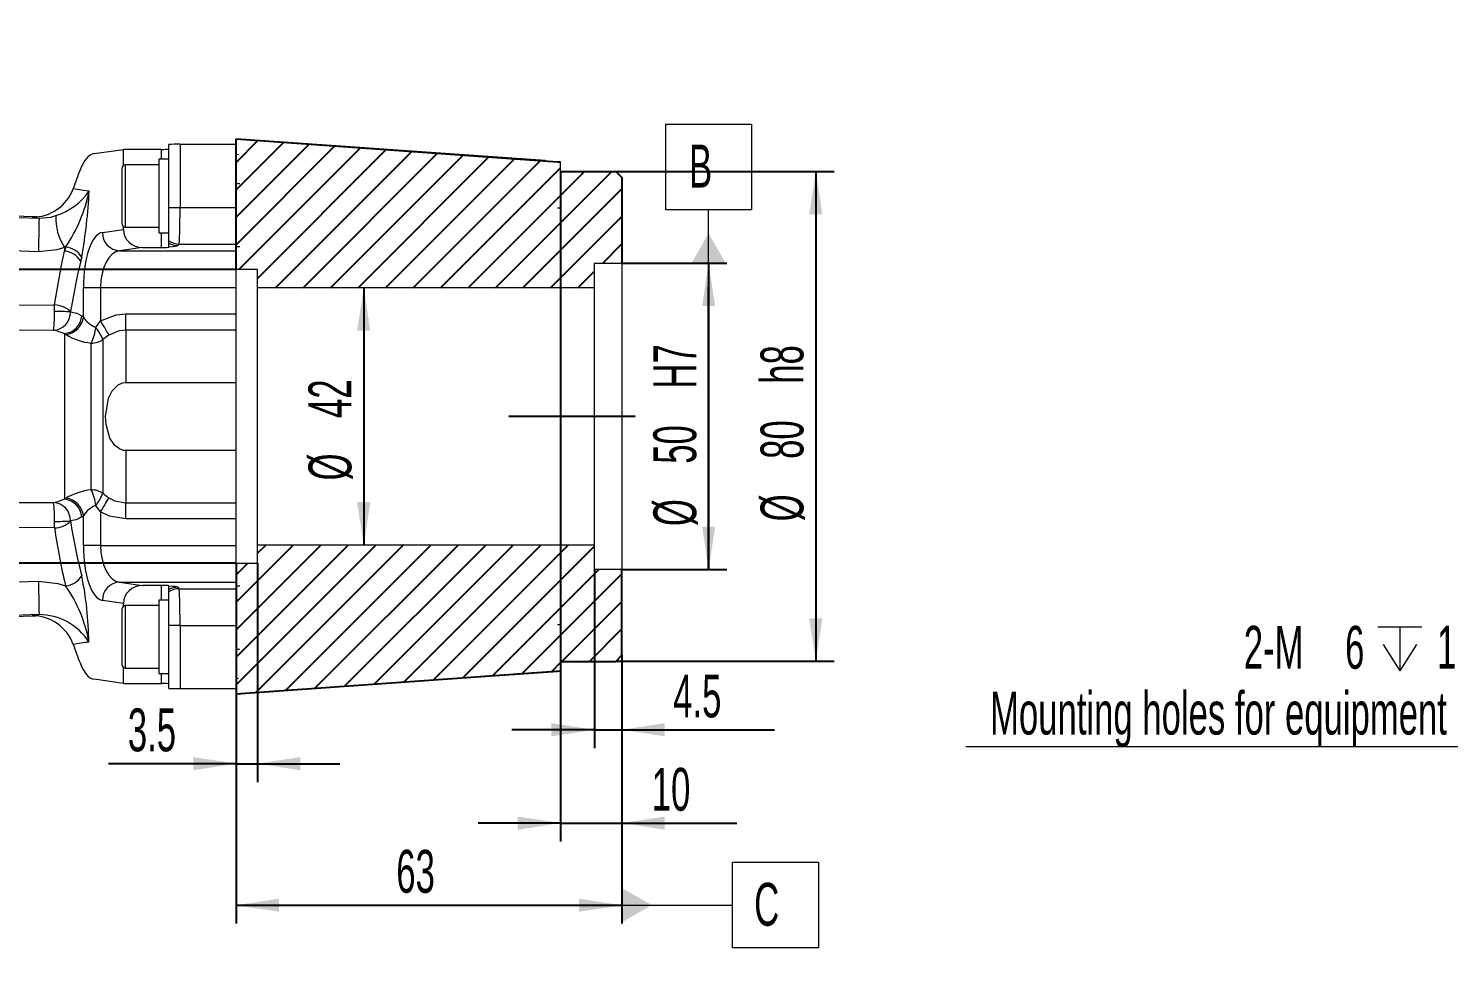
# Model space of a CAD drawing. Header units: millimetres. Extents: x 26 to 585, y 36 to 406.
# Drawn here: x 224.1 to 340, y 54.5 to 130.7 of the extents above; entities that cross this region are included whole.
import ezdxf

# ---------------------------------------------------------------- set-up
doc = ezdxf.new("R2010")
doc.units = ezdxf.units.MM
doc.layers.add('FORMAT', color=7, linetype='Continuous')
doc.styles.add('SLDTEXTSTYLE0', font='TXT', dxfattribs={"width": 0.605})
doc.dimstyles.new('SLDDIMSTYLE13', dxfattribs={"dimtxt": 3.5, "dimasz": 3.5, "dimexe": 0, "dimexo": 0.0625, "dimgap": 0.875, "dimtad": 1, "dimtoh": 1, "dimlfac": 2, "dimrnd": 1e-09, "dimzin": 12, "dimdsep": 46, "dimtxsty": 'SLDTEXTSTYLE0', "dimsah": 1, "dimcen": 0.09, "dimadec": 0, "dimazin": 0, "dimtfac": 1, "dimtdec": 3, "dimtofl": 0, "dimtmove": 0, "dimatfit": 3, "dimfxl": 1, "dimfrac": 2, "dimtolj": 1, "dimtzin": 12, "dimarcsym": 0})
doc.dimstyles.new('SLDDIMSTYLE15', dxfattribs={"dimtxt": 3.5, "dimasz": 3.5, "dimexe": 0, "dimexo": 0.0625, "dimgap": 0.875, "dimtad": 0, "dimtih": 1, "dimtoh": 1, "dimlfac": 2, "dimrnd": 1e-09, "dimzin": 12, "dimdsep": 46, "dimtxsty": 'SLDTEXTSTYLE0', "dimblk1": 'NONE', "dimsah": 1, "dimcen": 0, "dimadec": 0, "dimazin": 0, "dimtfac": 1, "dimtdec": 3, "dimtmove": 0, "dimatfit": 3, "dimldrblk": 'NONE', "dimfxl": 1, "dimfrac": 2, "dimtolj": 1, "dimtzin": 12, "dimarcsym": 0})
doc.dimstyles.new('SLDDIMSTYLE19', dxfattribs={"dimtxt": 3.5, "dimasz": 3.5, "dimexe": 0, "dimexo": 0.0625, "dimgap": 0.875, "dimtad": 1, "dimtoh": 1, "dimlfac": 2, "dimrnd": 1e-09, "dimzin": 12, "dimdsep": 46, "dimtxsty": 'SLDTEXTSTYLE0', "dimsah": 1, "dimcen": 0.09, "dimadec": 0, "dimazin": 0, "dimtfac": 1, "dimtdec": 3, "dimtofl": 0, "dimtmove": 0, "dimatfit": 3, "dimfxl": 1, "dimfrac": 2, "dimtolj": 1, "dimtzin": 12, "dimarcsym": 0})

# ---------------------------------------------------------------- blocks, each defined once
blk = doc.blocks.new('*D75')
at = {"layer": 'FORMAT', "color": 7, "transparency": 16777216}
blk.add_line((251.46, 109.56), (251.46, 88.56), dxfattribs=at)
for points in [[(251.46, 109.56), (250.92, 106.06), (252, 106.06)], [(251.46, 88.56), (252, 92.06), (250.92, 92.06)]]:
    blk.add_solid(points, dxfattribs=at)
at = {"layer": 'FORMAT', "color": 7, "transparency": 16777216, "char_height": 3.5, "attachment_point": 1, "rotation": 90, "style": 'SLDTEXTSTYLE0'}
for s, insert in [('42', (246.95, 98.93)), ('%%c', (246.95, 93.83))]:
    blk.add_mtext(s, dxfattribs=dict(at, insert=insert))
blk = doc.blocks.new('*D76')
at = {"layer": 'FORMAT', "color": 7, "transparency": 16777216}
for p, q in [((272.54, 111.56), (281.12, 111.56)), ((279.62, 111.56), (279.62, 86.56)), ((279.62, 86.56), (279.62, 109.6)), ((272.54, 86.56), (281.12, 86.56))]:
    blk.add_line(p, q, dxfattribs=at)
for points in [[(279.62, 111.56), (279.09, 108.06), (280.16, 108.06)], [(279.62, 86.56), (280.16, 90.06), (279.09, 90.06)]]:
    blk.add_solid(points, dxfattribs=at)
at = {"layer": 'FORMAT', "color": 7, "transparency": 16777216, "char_height": 3.5, "attachment_point": 1, "rotation": 90, "style": 'SLDTEXTSTYLE0'}
for s, insert in [(' H7', (275.11, 100.54)), ('50', (275.11, 95.19)), ('%%c', (275.11, 90.1))]:
    blk.add_mtext(s, dxfattribs=dict(at, insert=insert))
blk = doc.blocks.new('*D77')
at = {"layer": 'FORMAT', "color": 7, "transparency": 16777216}
for p, q in [((212.66, 111.06), (212.66, 130.74)), ((241.04, 111.06), (211.16, 111.06)), ((212.66, 111.06), (212.66, 87.06)), ((241.04, 87.06), (211.16, 87.06))]:
    blk.add_line(p, q, dxfattribs=at)
for points in [[(212.66, 111.06), (212.12, 107.56), (213.2, 107.56)], [(212.66, 87.06), (213.2, 90.56), (212.12, 90.56)]]:
    blk.add_solid(points, dxfattribs=at)
at = {"layer": 'FORMAT', "color": 7, "transparency": 16777216, "char_height": 3.5, "attachment_point": 1, "rotation": 90, "style": 'SLDTEXTSTYLE0'}
for s, insert in [('48', (208.15, 123.81)), ('%%c', (208.15, 118.71))]:
    blk.add_mtext(s, dxfattribs=dict(at, insert=insert))
blk = doc.blocks.new('*D78')
at = {"layer": 'FORMAT', "color": 7, "transparency": 16777216}
for p, q in [((241.04, 87.06), (241.04, 69.2)), ((242.79, 87.06), (242.79, 69.2)), ((241.04, 70.7), (230.61, 70.7)), ((241.04, 70.7), (242.79, 70.7)), ((242.79, 70.7), (249.52, 70.7))]:
    blk.add_line(p, q, dxfattribs=at)
for points in [[(241.04, 70.7), (237.54, 71.24), (237.54, 70.16)], [(242.79, 70.7), (246.29, 70.16), (246.29, 71.24)]]:
    blk.add_solid(points, dxfattribs=at)
at = {"layer": 'FORMAT', "color": 7, "transparency": 16777216, "insert": (232.2, 75.21), "char_height": 3.5, "attachment_point": 1, "style": 'SLDTEXTSTYLE0'}
blk.add_mtext('3.5', dxfattribs=at)
blk = doc.blocks.new('*D79')
at = {"layer": 'FORMAT', "color": 7, "transparency": 16777216}
for p, q in [((270.29, 86.56), (270.29, 71.97)), ((272.54, 79.56), (272.54, 71.97)), ((270.29, 73.47), (263.56, 73.47)), ((270.29, 73.47), (272.54, 73.47)), ((272.54, 73.47), (284.99, 73.47))]:
    blk.add_line(p, q, dxfattribs=at)
for points in [[(270.29, 73.47), (266.79, 74.01), (266.79, 72.93)], [(272.54, 73.47), (276.04, 72.93), (276.04, 74.01)]]:
    blk.add_solid(points, dxfattribs=at)
at = {"layer": 'FORMAT', "color": 7, "transparency": 16777216, "insert": (276.73, 77.98), "char_height": 3.5, "attachment_point": 1, "style": 'SLDTEXTSTYLE0'}
blk.add_mtext('4.5', dxfattribs=at)
blk = doc.blocks.new('*D80')
at = {"layer": 'FORMAT', "color": 7, "transparency": 16777216}
for p, q in [((267.54, 119.06), (267.54, 64.35)), ((272.54, 79.56), (272.54, 64.35)), ((267.54, 65.85), (260.81, 65.85)), ((267.54, 65.85), (272.54, 65.85)), ((272.54, 65.85), (281.92, 65.85))]:
    blk.add_line(p, q, dxfattribs=at)
for points in [[(267.54, 65.85), (264.04, 66.38), (264.04, 65.31)], [(272.54, 65.85), (276.04, 65.31), (276.04, 66.38)]]:
    blk.add_solid(points, dxfattribs=at)
at = {"layer": 'FORMAT', "color": 7, "transparency": 16777216, "insert": (274.98, 70.36), "char_height": 3.5, "attachment_point": 1, "style": 'SLDTEXTSTYLE0'}
blk.add_mtext('10', dxfattribs=at)
blk = doc.blocks.new('*D84')
at = {"layer": 'FORMAT', "color": 7, "transparency": 16777216}
for p, q in [((241.04, 80.03), (241.04, 57.64)), ((272.54, 79.56), (272.54, 57.64)), ((241.04, 59.14), (261.05, 59.14)), ((241.04, 59.14), (272.54, 59.14))]:
    blk.add_line(p, q, dxfattribs=at)
for points in [[(241.04, 59.14), (244.54, 58.61), (244.54, 59.68)], [(272.54, 59.14), (269.04, 59.68), (269.04, 58.61)]]:
    blk.add_solid(points, dxfattribs=at)
at = {"layer": 'FORMAT', "color": 7, "transparency": 16777216, "insert": (254.12, 63.66), "char_height": 3.5, "attachment_point": 1, "style": 'SLDTEXTSTYLE0'}
blk.add_mtext('63', dxfattribs=at)
blk = doc.blocks.new('*D85')
at = {"layer": 'FORMAT', "color": 7, "transparency": 16777216}
for p, q in [((272.04, 119.06), (289.88, 119.06)), ((288.38, 119.06), (288.38, 79.06)), ((272.04, 79.06), (289.88, 79.06))]:
    blk.add_line(p, q, dxfattribs=at)
for points in [[(288.38, 119.06), (287.84, 115.56), (288.91, 115.56)], [(288.38, 79.06), (288.91, 82.56), (287.84, 82.56)]]:
    blk.add_solid(points, dxfattribs=at)
at = {"layer": 'FORMAT', "color": 7, "transparency": 16777216, "char_height": 3.5, "attachment_point": 1, "rotation": 90, "style": 'SLDTEXTSTYLE0'}
for s, insert in [(' h8', (283.86, 100.94)), ('80', (283.86, 95.59)), ('%%c', (283.86, 90.49))]:
    blk.add_mtext(s, dxfattribs=dict(at, insert=insert))
blk = doc.blocks.new('SW_DATUMTAG_2')
at = {"color": 0, "linetype": 'Continuous', "lineweight": 0}
for p, q in [((-1.76, -0.81), (-1.76, 6.19)), ((-1.76, 6.19), (5.24, 6.19)), ((5.24, 6.19), (5.24, -0.81)), ((-10.8, 2.69), (-1.76, 2.69)), ((5.24, -0.81), (-1.76, -0.81))]:
    blk.add_line(p, q, dxfattribs=at)
blk.add_solid([(-10.8, 1.29), (-10.8, 4.09), (-8.35, 2.69)], dxfattribs=at)
at = {"color": 0, "linetype": 'Continuous', "lineweight": 0, "insert": (0, 4.51, 28.92), "char_height": 3.5, "attachment_point": 1, "style": 'SLDTEXTSTYLE0'}
blk.add_mtext('C', dxfattribs=at)
blk = doc.blocks.new('SW_DATUMTAG_3')
at = {"color": 0, "linetype": 'Continuous', "lineweight": 0}
for p, q in [((-1.9, 6.19), (5.1, 6.19)), ((-1.9, -0.81), (-1.9, 6.19)), ((5.1, 6.19), (5.1, -0.81)), ((5.1, -0.81), (-1.9, -0.81)), ((1.6, -5.18), (1.6, -0.81))]:
    blk.add_line(p, q, dxfattribs=at)
blk.add_solid([(0.2, -5.18), (3, -5.18), (1.6, -2.73)], dxfattribs=at)
at = {"color": 0, "linetype": 'Continuous', "lineweight": 0, "insert": (0, 4.51, 0.05), "char_height": 3.5, "attachment_point": 1, "style": 'SLDTEXTSTYLE0'}
blk.add_mtext('B', dxfattribs=at)
blk = doc.blocks.new('SW_SYMBOL_HOLE_DEPTH')
at = {"color": 0, "linetype": 'Continuous', "lineweight": 0}
for p, q in [((0, 875), (800, 875)), ((400, 875), (400, 75)), ((100, 555), (400, 75)), ((700, 555), (400, 75))]:
    blk.add_line(p, q, dxfattribs=at)
blk = doc.blocks.new('*D96')
at = {"color": 7, "linetype": 'Continuous', "lineweight": 0, "transparency": 16777216}
for p, q in [((385.4, 81.81), (382.8, 80.3)), ((382.8, 80.3), (368.64, 72.07)), ((368.64, 72.07), (300.62, 72.07))]:
    blk.add_line(p, q, dxfattribs=at)
blk.add_solid([(382.8, 80.3), (379.51, 79.01), (380.05, 78.08)], dxfattribs=at)
at = {"color": 7, "linetype": 'Continuous', "lineweight": 0, "transparency": 16777216, "xscale": 0.004511737089201878, "yscale": 0.004511737089201878, "zscale": 0.004511737089201878}
blk.add_blockref('SW_SYMBOL_HOLE_DEPTH', (334.26, 77.94), dxfattribs=at)
at = {"color": 7, "linetype": 'Continuous', "lineweight": 0, "transparency": 16777216, "char_height": 3.5, "attachment_point": 1, "style": 'SLDTEXTSTYLE0'}
for s, insert in [('2-M', (323.32, 81.95)), ('6', (331.59, 81.95)), ('12', (339.1, 81.96)), ('Mounting holes for equipment', (302.6, 76.58))]:
    blk.add_mtext(s, dxfattribs=dict(at, insert=insert))
blk = doc.blocks.new('_NONE')

msp = doc.modelspace()

# ---------------------------------------------------------------- hatches: boundary and pattern name
at = {"layer": 'FORMAT'}
h = msp.add_hatch(dxfattribs=at)
h.set_pattern_fill('ANSI31', scale=0.5, style=0)
h.paths.add_polyline_path([(272.538368, 111.555102), (272.538368, 118.555102), (272.038368, 119.055102), (267.788368, 119.055102), (267.538368, 119.055102), (267.538368, 119.83466), (267.288368, 119.851992), (241.038368, 121.710608), (241.038368, 111.055102), (242.788368, 111.055102), (242.788368, 109.555102), (270.288368, 109.555102), (270.288368, 111.555102)], flags=0)
h = msp.add_hatch(dxfattribs=at)
h.set_pattern_fill('ANSI31', scale=0.5, style=0)
h.paths.add_polyline_path([(272.038368, 79.055102), (272.538368, 79.555102), (272.538368, 86.555102), (270.288368, 86.555102), (270.288368, 88.555102), (242.788368, 88.555102), (242.788368, 87.055102), (241.038368, 87.055102), (241.038368, 76.399597), (267.538368, 78.275545), (267.538368, 79.055102), (267.788368, 79.055102)], flags=0)

# ---------------------------------------------------------------- linework, layer by layer
at = {"color": 7, "linetype": 'Continuous', "lineweight": 15}
for p, q in [((229.438617, 120.518561), (231.837436, 120.86397)), ((231.837436, 119.559403), (231.837436, 120.86397)), ((234.938368, 120.86397), (231.837436, 120.86397)), ((235.538348, 116.119142), (235.538348, 121.26654)), ((236.461803, 121.283229), (241.038367, 121.283229)), ((266.288384, 119.944985), (241.038367, 121.710594)), ((241.038367, 121.710594), (241.038367, 120.476778)), ((234.738394, 119.610126), (231.988355, 119.610126)), ((235.538348, 120.055075), (234.738394, 120.055075)), ((234.738394, 120.055075), (234.738394, 114.055093)), ((241.038367, 120.476778), (241.038367, 118.07781)), ((266.288384, 119.921442), (266.288384, 119.944985)), ((266.288384, 119.921442), (267.288372, 119.852002)), ((231.738373, 118.166681), (231.738373, 119.360085)), ((268.297776, 119.055088), (267.788395, 119.055088)), ((272.038385, 119.055088), (269.778832, 119.055088)), ((272.538349, 118.555124), (272.038385, 119.055088)), ((272.538349, 118.555124), (272.538349, 79.55509)), ((231.738373, 114.750083), (231.738373, 118.166681)), ((241.038367, 112.902458), (241.038367, 118.07781)), ((235.538348, 113.389369), (235.538348, 116.119142)), ((267.538353, 116.055127), (267.288372, 116.055127)), ((231.837436, 114.328142), (231.837436, 114.550825)), ((231.988355, 114.500101), (234.738394, 114.500101)), ((234.738394, 114.055093), (235.538348, 114.055093)), ((233.405098, 112.852986), (234.938368, 112.852986)), ((235.538348, 113.198991), (235.538348, 113.389369)), ((235.538348, 112.91116), (235.538348, 113.198991)), ((241.038367, 111.046548), (241.038367, 112.902458)), ((241.038367, 87.063666), (241.038367, 111.046548)), ((232.031032, 101.839002), (241.038367, 101.839002)), ((241.038367, 96.271213), (232.031032, 96.271213)), ((241.038367, 85.207696), (241.038367, 87.063666)), ((234.938368, 85.257228), (233.405098, 85.257228)), ((235.538348, 84.911163), (235.538348, 85.199054)), ((235.538348, 84.720846), (235.538348, 84.911163)), ((235.538348, 81.991072), (235.538348, 84.720846)), ((241.038367, 80.032404), (241.038367, 85.207696)), ((231.837436, 83.55939), (231.837436, 83.782073)), ((234.738394, 83.610113), (231.988355, 83.610113)), ((235.538348, 84.055121), (234.738394, 84.055121)), ((234.738394, 84.055121), (234.738394, 78.055079)), ((231.738373, 78.750129), (231.738373, 83.360012)), ((235.538348, 76.843615), (235.538348, 81.991072)), ((267.288372, 82.055088), (267.538353, 82.055088)), ((241.038367, 80.032404), (241.038367, 77.633377)), ((267.788395, 79.055126), (272.038385, 79.055126)), ((272.038385, 79.055126), (272.538349, 79.55509)), ((231.837436, 77.246244), (231.837436, 78.550811)), ((231.988355, 78.500088), (234.738394, 78.500088)), ((234.738394, 78.055079), (235.538348, 78.055079)), ((241.038367, 76.39962), (267.288372, 78.235205)), ((231.837436, 77.246244), (229.438617, 77.591653)), ((231.837436, 77.246244), (234.938368, 77.246244)), ((236.461803, 76.826985), (241.038367, 76.826985)), ((241.038367, 77.633377), (241.038367, 76.39962))]:
    msp.add_line(p, q, dxfattribs=at)
at = {"color": 8, "linetype": 'Continuous', "lineweight": 15}
for p, q in [((234.938368, 120.055075), (234.938368, 120.86397)), ((236.461803, 121.283229), (236.461803, 116.119142)), ((231.988355, 119.610126), (231.988355, 118.287261)), ((241.038367, 120.476778), (241.236075, 120.455261)), ((231.988355, 118.287261), (231.988355, 114.500101)), ((235.538348, 116.119142), (236.461803, 116.119142)), ((236.461803, 116.119142), (241.038367, 116.119142)), ((230.118587, 114.080663), (231.837436, 114.328142)), ((234.938368, 112.852986), (234.938368, 114.055093)), ((227.121576, 112.891372), (227.038368, 112.860556)), ((227.038368, 112.860556), (227.038368, 112.551268)), ((233.405098, 112.852986), (231.528148, 112.582739)), ((231.528148, 112.582739), (241.038367, 112.582739)), ((236.387297, 113.123234), (236.270174, 113.006111)), ((236.387297, 113.123234), (241.038367, 113.123234)), ((241.353735, 112.902458), (241.038367, 112.902458)), ((241.353735, 111.067768), (241.038367, 111.046548)), ((228.566423, 107.171054), (228.566423, 109.586831)), ((228.566423, 109.586831), (229.975983, 109.586831)), ((229.975983, 109.586831), (241.038367, 109.586831)), ((229.975983, 109.586831), (229.975983, 106.853183)), ((229.589268, 106.328483), (229.975983, 106.853183)), ((232.031032, 106.100674), (232.031032, 107.421692)), ((232.031032, 107.421692), (241.038367, 107.421692)), ((226.399406, 106.04548), (227.038368, 105.816658)), ((227.038368, 105.816539), (227.038368, 92.293735)), ((230.660989, 105.697389), (230.145379, 105.330165)), ((232.031032, 106.100674), (232.031032, 101.839002)), ((241.038367, 106.100674), (232.031032, 106.100674)), ((229.202583, 93.065258), (229.202583, 105.044957)), ((230.145379, 105.330165), (230.145379, 92.77999)), ((232.031032, 96.271213), (232.031032, 92.00954)), ((227.038368, 92.293437), (226.399406, 92.064674)), ((229.975983, 91.257031), (229.589268, 91.781731)), ((232.031032, 92.00954), (241.038367, 92.00954)), ((232.031032, 90.688522), (232.031032, 92.00954)), ((228.566423, 88.523384), (228.566423, 90.9391)), ((229.975983, 91.257031), (229.975983, 88.523384)), ((241.038367, 90.688522), (232.031032, 90.688522)), ((229.975983, 88.523384), (228.566423, 88.523384)), ((229.975983, 88.523384), (241.038367, 88.523384)), ((241.353735, 87.042447), (241.038367, 87.063666)), ((231.528148, 85.527475), (233.405098, 85.257228)), ((231.528148, 85.527475), (241.038367, 85.527475)), ((234.938368, 84.055121), (234.938368, 85.257228)), ((236.270174, 85.104104), (236.387297, 84.986921)), ((236.387297, 84.986921), (241.038367, 84.986921)), ((241.353735, 85.207696), (241.038367, 85.207696)), ((231.837436, 83.782073), (230.118587, 84.029551)), ((231.988355, 83.610054), (231.988355, 78.500088)), ((236.461803, 81.991072), (235.538348, 81.991072)), ((236.461803, 81.991072), (236.461803, 76.826985)), ((236.461803, 81.991072), (241.038367, 81.991072)), ((234.938368, 77.246244), (234.938368, 78.055079)), ((241.236075, 77.654894), (241.038367, 77.633377))]:
    msp.add_line(p, q, dxfattribs=at)
at = {"color": 8, "linetype": 'Continuous', "lineweight": 15, "flags": 128}
for points in [[(190.075591, 119.111772), (195.108637, 118.284162), (205.019161, 116.826172), (214.992418, 115.746851), (219.964072, 115.411635), (224.949345, 115.240868)], [(227.746531, 117.672499), (228.581234, 117.54417), (229.045167, 117.475267)], [(224.904403, 112.495358), (219.832614, 112.68061), (214.763894, 113.045331), (204.899445, 114.177521), (195.069745, 115.70328)], [(224.949345, 115.240868), (224.947765, 115.155514), (224.944338, 114.953514), (224.939271, 114.649113), (224.932953, 114.26353), (224.925771, 113.823946), (224.918291, 113.361176), (224.910989, 112.907703), (224.904403, 112.495358)], [(224.949345, 115.240868), (225.911095, 115.337368), (226.331666, 115.45151)], [(227.038368, 112.860556), (227.038338, 112.860556), (226.400449, 112.668033), (224.904403, 112.495358)], [(226.210013, 108.162637), (226.784274, 111.419614), (227.038368, 112.551208), (227.038368, 112.551268)], [(228.353932, 111.747201), (228.098496, 110.68302), (227.52358, 107.620235)], [(199.875041, 108.016785), (210.300996, 108.093973), (226.210013, 108.162637)], [(226.20733, 107.633169), (226.20742, 107.701059), (226.210013, 108.162637)], [(227.52358, 107.620235), (227.520838, 107.589479), (227.520749, 107.584949)], [(227.520749, 107.584949), (228.030279, 107.489701), (228.447899, 107.265468)], [(229.975983, 106.853183), (231.239244, 107.341881), (232.031032, 107.421692)], [(230.660989, 105.697389), (230.607375, 105.787869), (230.541631, 105.898793), (230.46498, 106.028076), (230.37897, 106.173213), (230.285212, 106.331463), (230.185493, 106.499668), (230.081752, 106.674726), (229.975983, 106.853183)], [(226.13509, 106.083568), (210.268929, 106.094714), (199.835255, 106.108482)], [(226.399406, 106.04548), (226.399406, 106.04548), (226.262018, 106.065269), (226.13509, 106.083568)], [(232.031032, 106.100674), (231.503173, 106.044288), (230.660989, 105.697389)], [(230.145379, 92.77999), (230.569347, 92.471953), (230.660989, 92.412825)], [(199.835255, 92.001732), (210.268929, 92.015501), (226.13509, 92.026647)], [(226.13509, 92.026647), (226.267561, 92.04572), (226.399377, 92.064674), (226.399406, 92.064674)], [(229.975983, 91.257031), (230.081752, 91.435488), (230.185493, 91.610487), (230.285212, 91.778751), (230.37897, 91.937001), (230.46498, 92.082139), (230.541631, 92.211421), (230.607375, 92.322345), (230.660989, 92.412825)], [(230.660989, 92.412825), (231.141552, 92.172559), (232.031032, 92.00954)], [(226.210013, 89.947577), (226.208224, 90.184267), (226.20733, 90.477045)], [(228.447929, 90.844687), (227.990999, 90.607758), (227.520749, 90.525265)], [(227.520749, 90.525265), (227.521702, 90.505715), (227.52358, 90.489979)], [(232.031032, 90.688522), (230.696842, 90.918954), (229.975983, 91.257031)], [(226.210013, 89.947577), (210.300996, 90.016242), (199.875041, 90.09343)], [(195.069745, 82.406874), (204.883202, 83.930428), (214.763864, 85.064884), (219.826266, 85.429247), (224.904403, 85.614856)], [(224.904403, 85.614856), (224.910989, 85.202511), (224.918291, 84.748979), (224.925771, 84.286209), (224.932953, 83.846684), (224.939271, 83.461102), (224.944338, 83.156641), (224.947765, 82.9547), (224.949345, 82.869347)], [(224.904403, 85.614856), (226.490542, 85.419353), (227.121576, 85.218842)], [(224.949345, 82.869347), (219.969526, 82.698877), (214.992418, 82.363303), (205.034509, 81.286009), (195.108547, 79.826053), (190.075591, 78.998442)], [(224.38167, 82.778748), (224.807009, 82.846876), (224.949345, 82.869347)]]:
    msp.add_lwpolyline(points, dxfattribs=at)
at = {"color": 7, "linetype": 'Continuous', "lineweight": 15, "flags": 128}
for points in [[(192.342892, 118.824656), (202.027961, 117.323573), (211.730793, 116.131361), (219.373509, 115.525897), (224.772378, 115.370389)], [(232.031032, 96.271213), (231.85037, 96.286889), (231.516286, 96.401806), (231.133446, 96.694942), (230.737045, 97.282584), (230.417087, 98.396178), (230.372682, 99.054213), (230.62171, 100.554283), (230.926647, 101.158376), (231.407091, 101.644452), (231.762334, 101.804133), (232.031032, 101.839002)], [(224.698677, 82.747396), (220.533296, 82.644577), (214.044705, 82.197841), (207.569614, 81.516977), (199.951425, 80.484982), (192.342892, 79.285558)]]:
    msp.add_lwpolyline(points, dxfattribs=at)
at = {"color": 7, "linetype": 'Continuous', "lineweight": 15}
for centre, radius, start, end in [((231.988368, 119.360102), 0.25, 90, 180), ((269.038304, 139.485152), 20.443838, 267.9241462, 272.0758538), ((224.405176, 118.886422), 3.555033, 269.6211499, 340.03377555), ((231.988368, 114.750102), 0.25, 180, 270), ((231.988368, 83.360102), 0.25, 90, 180), ((224.394093, 79.207861), 3.570908, 20.1457465, 90.19932805), ((231.988368, 78.750102), 0.25, 180, 270)]:
    msp.add_arc(centre, radius, start, end, dxfattribs=at)
at = {"color": 8, "linetype": 'Continuous', "lineweight": 15}
for centre, radius, start, end in [((224.71065, 120.456197), 5.260607, 287.9473174, 325.48295278), ((216.68985, 119.96451), 12.603579, 325.86112168, 348.60902978), ((185.5959, 119.621814), 43.502258, 349.9990813, 357.17168556), ((249.323655, 269.78893), 156.458335, 260.826991, 261.03750713), ((230.41263, 115.172768), 4.090472, 176.09259019, 214.42088156), ((231.605519, 114.067712), 1.486988, 179.5009784, 267.01744203), ((226.856459, 110.775312), 1.785248, 32.98595517, 84.15165856), ((226.93477, 111.131316), 1.769942, 31.91597133, 83.94151947), ((236.391881, 114.624964), 1.501737, 235.36379962, 269.82510653), ((236.274501, 114.507312), 1.501208, 240.63484601, 269.83484897), ((226.093149, 106.01785), 2.147968, 48.24507463, 86.88119987), ((217.231397, 107.275133), 8.983071, 352.37749672, 2.28422779), ((226.042973, 107.558703), 1.478008, 273.57324976, 1.0175129), ((226.162791, 88.508498), 19.124723, 85.92826798, 89.86656521), ((226.85694, 107.403111), 1.596912, 276.52355869, 355.05106511), ((226.960214, 107.342152), 1.615296, 276.99368604, 353.9196429), ((230.266656, 108.192934), 1.983692, 211.00684551, 250.03302247), ((229.680397, 109.81591), 4.794821, 238.24432165, 264.28085728), ((225.761044, 106.781793), 3.85497, 333.22136701, 353.24691135), ((226.890123, 104.17088), 3.455522, 19.60219377, 38.6376338), ((229.21403, 106.707995), 1.663078, 269.60563184, 304.05686905), ((229.790337, 87.970199), 5.128847, 96.58041697, 120.89440411), ((229.214147, 91.402892), 1.662406, 55.93231298, 90.39854903), ((225.760644, 91.328301), 3.855381, 6.7541675, 26.77755414), ((226.889916, 93.939519), 3.455799, 321.36211943, 340.39514426), ((226.038751, 90.547615), 1.482166, 359.13600943, 86.27322791), ((216.657198, 90.808312), 9.555876, 358.01336638, 7.32490912), ((226.856926, 90.707154), 1.596922, 4.94706064, 83.47595932), ((226.960223, 90.768079), 1.615279, 6.07771398, 83.0065729), ((230.274666, 89.90763), 1.995501, 110.08850845, 148.87560164), ((226.162791, 109.601716), 19.124723, 270.13343479, 274.07173202), ((226.093149, 92.092364), 2.147968, 273.11880013, 311.75492537), ((270.574179, 97.017271), 43.542619, 188.62146903, 194.59781946), ((275.463027, 96.989909), 49.753933, 188.13715554, 193.68510962), ((226.93486, 86.978877), 1.769911, 276.05565526, 328.08195783), ((199.273806, 80.184345), 29.746042, 0.85993022, 11.35922417), ((217.822948, 78.693064), 11.360029, 9.82111752, 35.06118222), ((231.605555, 84.042468), 1.487024, 92.98389041, 180.49768916), ((236.274544, 83.603143), 1.500967, 90.1668198, 119.37221192), ((236.391542, 83.485995), 1.500932, 90.16204829, 124.64171987), ((224.936883, 78.032714), 4.836649, 32.49061076, 89.8523834), ((247.936388, -48.099879), 130.113579, 98.3610557, 98.92671526)]:
    msp.add_arc(centre, radius, start, end, dxfattribs=at)
at = {"color": 7, "linetype": 'Continuous', "lineweight": 15}
for centre, major_axis, ratio, start_param, end_param in [((234.938368, 120.895412), (0.6, 0), 0.0524077793, 4.7123889804, 6.2831853072), ((236.461815, 121.204618), (1.5, 0), 0.0524077793, 1.5707963268, 2.2339830656), ((229.53385, 115.525416), (0, 5), 0.3639702343, 0.0523598776, 0.7495230112), ((235.113157, 99.055102), (0, 27.5), 0.3639702343, 0.7495230112, 0.8271235041), ((233.433691, 114.355047), (-1.581887, -0.227775), 0.9385551772, 6.14885732, 7.7017527395), ((234.938368, 112.884433), (0.6, 0), 0.0524077793, 4.7123889804, 6.2831853072), ((233.433691, 83.755158), (1.581887, -0.227775), 0.9385551772, 1.7230252213, 3.2759206408), ((234.938368, 85.225772), (0.6, 0), 0.0524077793, 0, 1.5707963268), ((235.113157, 99.055102), (0, 27.5), 0.3639702343, 2.3144691495, 2.3920696424), ((229.53385, 82.584789), (0, 5), 0.3639702343, 2.3920696424, 3.089232776), ((234.938368, 77.214793), (0.6, 0), 0.0524077793, 0, 1.5707963268), ((236.461815, 76.905587), (1.5, 0), 0.0524077793, 4.0492022416, 4.7123889804)]:
    msp.add_ellipse(centre, major_axis=major_axis, ratio=ratio, start_param=start_param, end_param=end_param, dxfattribs=at)
at = {"color": 8, "linetype": 'Continuous', "lineweight": 15}
for centre, major_axis, ratio, start_param, end_param in [((-477.021186, 99.055102), (804.055945, 0), 0.0525785814, 0.4658524614, 0.4667248867), ((236.383203, 116.119144), (0, 3), 0.0262038896, 3.1939525311, 4.7123889804), ((230.204301, 109.586832), (0, 4.5), 0.3639702343, 0.0523598776, 1.5707963268), ((233.623308, 99.055102), (0, 23.5), 0.3422869012, 0.941252261, 0.9590412218), ((231.61384, 109.586832), (0, 3), 0.5459553514, 0.0523598776, 1.5707963268), ((233.274271, 113.014326), (3, 0), 0.0524077793, 5.5675843981, 6.2308254296), ((234.938877, 99.055102), (0, 22.1), 0.3639702343, 0.941252261, 0.9590412218), ((227.647024, 99.055102), (0, 8.5), 0.3639702343, 5.9814436985, 6.0213353392), ((226.237485, 99.055102), (0, 7), 0.4419638559, 5.9814436985, 6.0213316547), ((226.237485, 99.055102), (0, 7), 0.4419638559, 3.4034463061, 3.4433342623), ((227.647024, 99.055102), (0, 8.5), 0.3639702343, 3.4034463061, 3.4433342623), ((230.204301, 88.523372), (0, 4.5), 0.3639702343, 1.5707963268, 3.089232776), ((231.61384, 88.523372), (0, 3), 0.5459553514, 1.5707963268, 3.089232776), ((233.274271, 85.095879), (3, 0), 0.0524077793, 0.0523598776, 0.715600909), ((236.383203, 81.99106), (0, 3), 0.0262038896, 4.7123889804, 6.2308254296), ((-477.021186, 99.055102), (804.055945, 0), 0.0525785814, 5.8164604205, 5.8173328458)]:
    msp.add_ellipse(centre, major_axis=major_axis, ratio=ratio, start_param=start_param, end_param=end_param, dxfattribs=at)
at = {"layer": 'FORMAT', "color": 7}
for p, q in [((241.038368, 111.055102), (241.038368, 121.710608)), ((241.038368, 121.710608), (267.288368, 119.851992)), ((267.288368, 119.851992), (267.538368, 119.83466)), ((267.538368, 119.055102), (272.038368, 119.055102)), ((272.038368, 119.055102), (272.538368, 118.555102)), ((272.538368, 118.555102), (272.538368, 111.555102)), ((273.613342, 99.055102), (263.299233, 99.055102)), ((241.038368, 87.055102), (241.038368, 76.399597)), ((272.538368, 79.555102), (272.538368, 86.555102)), ((267.538368, 79.055102), (272.038368, 79.055102)), ((272.038368, 79.055102), (272.538368, 79.555102)), ((241.038368, 76.399597), (267.538368, 78.275545))]:
    msp.add_line(p, q, dxfattribs=at)
at = {"layer": 'FORMAT', "color": 7, "lineweight": 15}
for p, q in [((267.538368, 119.055102), (267.538368, 119.83466)), ((267.788368, 119.055102), (267.538368, 119.055102)), ((272.538368, 111.555102), (270.288368, 111.555102)), ((270.288368, 111.555102), (270.288368, 86.555102)), ((242.788368, 111.055102), (241.038368, 111.055102)), ((242.788368, 87.055102), (242.788368, 111.055102)), ((270.288368, 109.555102), (242.788368, 109.555102))]:
    msp.add_line(p, q, dxfattribs=at)
at = {"layer": 'FORMAT', "color": 7, "linetype": 'Continuous', "lineweight": 15}
for p, q in [((270.288368, 88.555102), (242.788368, 88.555102)), ((242.788368, 87.055102), (241.038368, 87.055102)), ((272.538368, 86.555102), (270.288368, 86.555102)), ((267.538368, 79.055102), (267.538368, 78.275545)), ((267.788368, 79.055102), (267.538368, 79.055102)), ((267.288368, 78.258213), (267.538368, 78.275545))]:
    msp.add_line(p, q, dxfattribs=at)

# ---------------------------------------------------------------- block references
at = {"color": 7, "linetype": 'Continuous', "lineweight": 0}
for name, p in [('SW_DATUMTAG_3', (278.019456, 116.737959)), ('SW_DATUMTAG_2', (283.343243, 56.458725))]:
    msp.add_blockref(name, p, dxfattribs=at)

# ---------------------------------------------------------------- dimensions: what is measured, and where the dimension line sits
dim = msp.add_diameter_dim_2p(p1=(385.396841, 81.808626), p2=(382.802847, 80.301579), text='2-M<>{\\fGDT;x}12\\PMounting holes for equipment', dimstyle='SLDDIMSTYLE15', override={"dimpost": '<>'}, dxfattribs=at)
dim.commit()
dim.dimension.update_dxf_attribs({"geometry": '*D96', "text_midpoint": (333.878349, 77.438926), "dimtype": 163})
at = {"layer": 'FORMAT', "color": 7}
for base, p1, p2, text, picture, middle in [((212.661481, 87.055102), (241.038368, 111.055102), (241.038368, 87.055102), '%%c<>', '*D77', (212.661481, 123.932737)), ((288.375079, 79.055102), (272.038368, 119.055102), (272.038368, 79.055102), '%%c<> h8', '*D85', (288.375079, 99.055102)), ((279.623623, 86.555102), (272.538368, 111.555102), (272.538368, 86.555102), '%%c<> H7', '*D76', (279.623623, 99.055102)), ((251.458473, 88.555102), (242.788368, 109.555102), (242.788368, 88.555102), '%%c<>', '*D75', (251.458473, 99.055102))]:
    dim = msp.add_linear_dim(base=base, p1=p1, p2=p2, angle=90, text=text, dimstyle='SLDDIMSTYLE13', dxfattribs=at)
    dim.commit()
    dim.dimension.update_dxf_attribs({"geometry": picture, "text_midpoint": middle, "dimtype": 160})
for base, p1, p2, dimstyle, picture, middle in [((272.538368, 65.846463), (267.538368, 119.055102), (272.538368, 79.555102), 'SLDDIMSTYLE19', '*D80', (277.657341, 65.846463)), ((242.788368, 70.701817), (241.038368, 87.063663), (242.788368, 87.055102), 'SLDDIMSTYLE19', '*D78', (235.537814, 70.701817)), ((272.538368, 73.471664), (270.288368, 86.555102), (272.538368, 79.555102), 'SLDDIMSTYLE19', '*D79', (280.066535, 73.471664)), ((272.538368, 59.14449), (241.038368, 80.032375), (272.538368, 79.555102), 'SLDDIMSTYLE13', '*D84', (256.788368, 59.14449))]:
    dim = msp.add_linear_dim(base=base, p1=p1, p2=p2, dimstyle=dimstyle, dxfattribs=at)
    dim.commit()
    dim.dimension.update_dxf_attribs({"geometry": picture, "text_midpoint": middle, "dimtype": 160})

doc.saveas('drawing.dxf')
